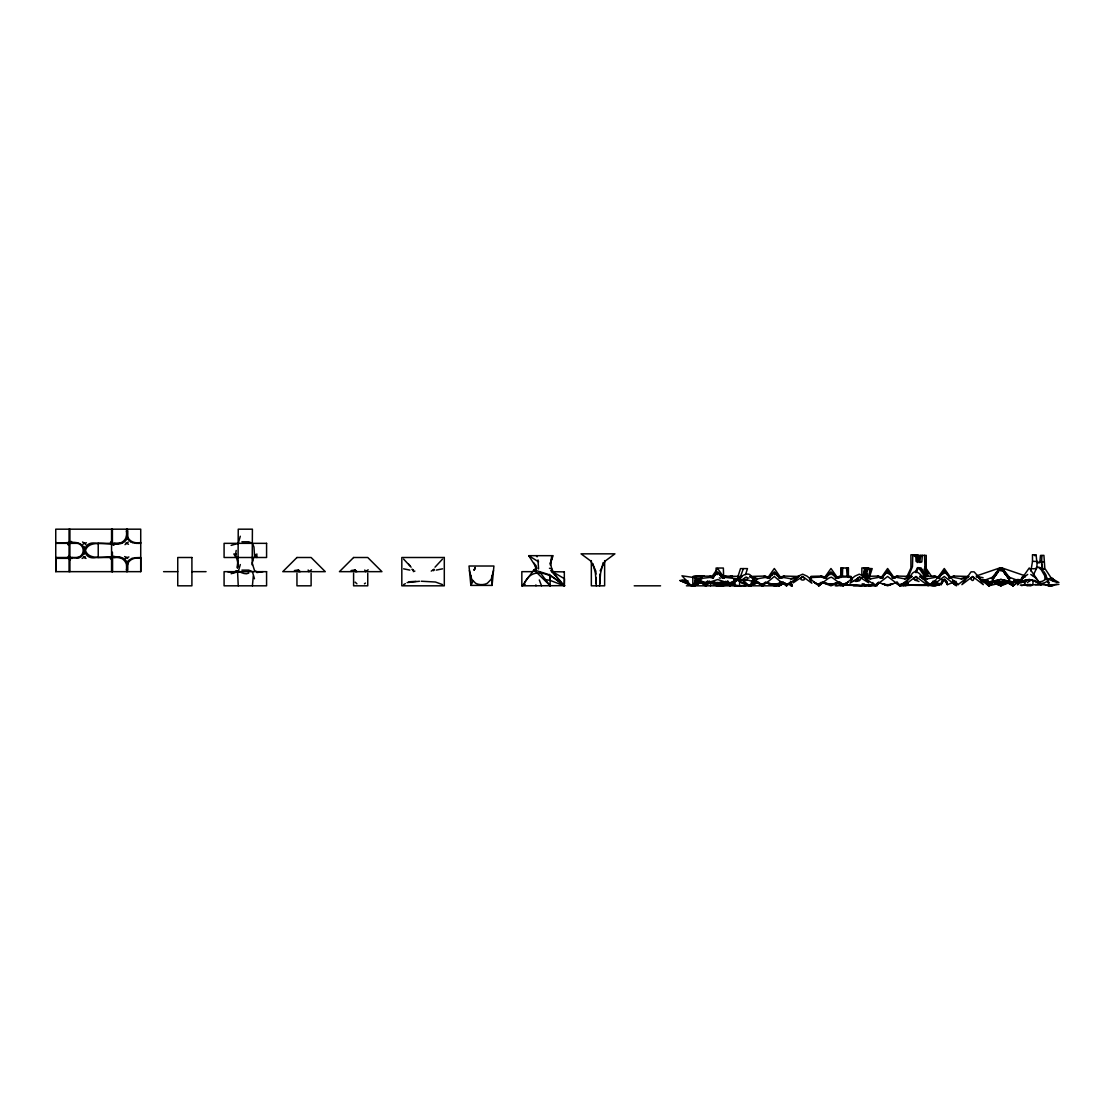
<?xml version="1.0" encoding="UTF-8"?>
<svg xmlns="http://www.w3.org/2000/svg" width="1115" height="1115" viewBox="0 0 1115 1115"><rect width="100%" height="100%" fill="white"/><g stroke="black" fill="none" stroke-linecap="round" stroke-linejoin="round"><path stroke-width="1.5" d="M133.925 557.779L140.727 557.5L140.727 571.661L55.75 571.661L55.75 557.5L68.14 557.5M112.406 557.5L112.406 571.661L112.406 557.5L114.343 556.413M127.417 571.661C132.155 542.489 91.346 568.274 85.479 550.42C91.416 532.538 132.197 558.322 127.417 529.179M922.328 555.368L921.854 561.862L919.736 562.49M1032.49 561.472L1030.873 571.005M1040.476 555.465L1039.96 560.929A6.509 6.188 -86.5 0 1 1039.556 561.849L1040.852 561.904M1041.912 555.981L1041.675 560.58A6.314 3.275 -89.7 0 1 1041.368 561.835M127.417 569.904C125.368 561.333 133.061 556.58 140.727 558.35M1025.256 580.357L1024.518 583.27L1026.107 585.152M238.025 564.58L238.248 529.179L252.408 529.179L252.199 564.357M599.675 585.821L600.023 574.141M599.731 583.953L600.567 573.263L603.145 562.601M237.37 568.12L237.816 561.04L237.481 567.563C239.349 561.653 234.401 556.483 236.199 550.448M237.593 572.33L238.248 585.821M253.077 561.04L253.3 557.5M1001.159 581.835L1000.922 585.291L996.336 583.535M1001.939 570.852L1002.148 567.967L1025.382 575.925L1013.145 585.821L1005.2 581.542M941.436 582.086L941.213 584.65L932.544 581.333M492.091 585.403L493.917 566.016L469.025 566.016L470.851 585.403L492.091 585.403L492.091 575.702M538.559 568.957L538.001 559.925M754.66 579.089C751.078 578.406 749.851 589.947 751.677 583.549M493.499 570.559L491.213 579.27L487.311 583.284A9.45 6.369 0 0 1 475.631 583.284L471.729 579.27L469.443 570.559M842.396 576.162L842.689 568.037M868.585 576.33L870.453 568.594L869.602 571.214M240.296 536.231L238.248 543.339L231.139 545.388M240.296 564.552L238.248 571.661L231.139 573.709M939.708 583.452L937.952 584.678L937.534 582.49M1036.88 566.852L1037.117 562.462M550.183 564.873L551.646 556.58M536.454 569.18L536.663 568.037L528.733 555.674L553.124 555.674L550.197 563.396M942.189 579.619L941.213 584.65L943.039 580.162M696.387 578.685L694.966 585.821L700.387 581.696L698.882 580.274L699.913 581.918M710.018 581.723L705.433 582.755L701.14 581.723L694.283 585.821L695.523 580.274L694.84 578.922M698.938 579.382L699.899 581.138L702.38 582.309L708.499 582.309L717.67 585.821L718.367 582.671M253.3 576.093L252.408 585.821M840.125 582.49L840.125 584.413L842.41 584.678M866.815 576.218L867.47 573.765M551.953 558.768C548.273 567.437 555.145 575.368 560.594 581.375M1033.048 575.675L1036.434 568.622A8.795 4.864 -88.5 0 0 1036.811 566.824M723.287 585.821L723.677 584.539M698.575 580.204L694.283 585.821L695.523 580.274M1001.8 583.006L1000.922 585.821L994.803 583.48M1030.288 584.845L1044.211 584.692M737.614 577.556L740.499 568.594L747.482 568.594L745.559 574.573M862.327 577.556L865.212 568.594L872.195 568.594L869.31 577.556M866.745 568.594L863.916 576.33M474.558 569.319L475.171 567.451M865.602 576.343L868.278 568.594M865.031 576.176L865.881 573.765M1025.814 580.399L1025.535 581.25L1026.33 580.985M740.137 577.556L743.384 568.594M693.391 585.821L697.056 575.8L699.286 576.859M722.645 583.312L721.726 585.821L722.185 585.11M724.931 577.054L725.391 575.8L726.562 577.054M1030.232 585.013L1023.472 585.04M941.59 583.716L944.266 579.619L946.942 583.716M779.789 582.225L778.368 585.821L778.827 585.11M474.823 568.441L473.959 570.322L475.241 567.981M906.537 577.472L910.913 568.037L910.913 554.796L918.175 554.796L918.175 561.347L920.823 561.723M915.986 572.748L918.175 568.037L920.823 568.413M941.98 582.783L944.266 579.507L946.565 582.783M723.189 584.804L722.687 585.821L727.328 582.964M600.135 570.81L605.083 561.124L614.923 553.834L581.054 553.834L590.894 561.124L595.131 569.431M751.454 584.804L750.939 585.821L755.245 580.539L751.538 584.427M779.775 584.804L779.26 585.821L784.932 582.699M473.178 580.929L470.851 585.403L470.851 575.702M68.168 544.887L69.311 542.74L71.472 541.597M110.664 559.047L112.838 555.186M69.91 543.339L70.998 541.402M908.6 576.162L912.474 566.629L912.795 554.796M872.892 582.49L873.31 584.678L876.92 584.65M934.147 583.716L936.154 579.619L931.471 583.716M936.196 582.42L933.576 584.65L935.095 582.155M992.894 578.796L996.949 572.302M915.457 571.061L918.523 567.688M809.755 578.49C811.734 576.567 812.863 577.375 809.936 578.183M1000.922 582.922L988.684 585.821L990.524 582.406M999.848 570.127L999.695 567.967L991.444 578.615L994.19 576.636L999.695 567.967L976.461 575.925L988.684 585.821L992.712 583.41M998.315 570.127L992.503 579.605L999.388 570.127M882.927 576.845L886.104 573.012M1022.079 578.141L1017.493 584.887L1023.375 577.486L1027.723 574.448M1023.375 576.302L1029.243 567.967L1040.992 584.887L1035.124 577.486L1030.776 574.448M713.391 577.013L710.854 576.079L693.209 576.455L705.433 585.821L708.262 581.821M711.077 577.821L717.67 568.497L724.248 577.821M769.225 577.194L764.235 576.079L749.865 576.455L762.089 585.821L763.97 583.159M767.733 577.821L774.312 568.497L780.904 577.821M825.88 577.194L820.877 576.079L811.051 576.343L809.574 578.796L811.859 583.215L802.647 576.455L793.183 582.838L798.201 576.176L802.647 574.183L807.079 576.176L818.745 585.821L820.626 583.159M824.375 577.821L830.968 568.497L837.546 577.821M882.536 577.194L877.533 576.079L863.163 576.455L875.387 585.821L877.268 583.159M881.505 577.166L887.624 568.497L893.728 577.166M934.858 581.821L932.042 585.821L944.266 576.455L956.503 585.821L953.673 581.821M938.161 577.166L944.266 568.497L950.384 577.166M976.461 575.925L988.684 585.291L990.566 582.629M995.681 575.396L998.301 571.674M999.04 570.629L1000.922 567.967L1006.162 575.396M991.235 583.939L988.684 585.821L990.566 583.159M993.2 578.796L995.165 576.093M522.196 585.821L533.946 569.849L536.663 568.037M435.017 567.173L442.46 559.145M881.923 577.417L887.624 570.727L893.31 577.417M434.07 570.336L433.387 570.699M883.401 575.688L887.624 571.535L891.833 575.688M942.746 580.901L944.266 579.033L945.799 580.901M525.123 581.835C533.04 566.295 551.047 574.127 560.747 583.117M781.629 582.518L779.134 585.821L782.744 582.225M723.273 584.427L725.029 582.337L722.604 585.821L726.144 582.072M125.005 544.664L128.295 542.015M781.643 582.365L779.859 584.427M992.42 580.985L990.19 583.493L993.995 581.737M937.576 577.96L944.266 570.727L950.956 577.96M939.861 576.525L938.537 578.002L939.778 577.863M881.909 578.03L883.247 576.539M933.576 584.65L935.903 582.086M820.751 582.448L818.745 584.65L813.727 581.988M694.283 585.821L698.994 580.817M730.869 577.054L732.039 575.8L732.499 577.054M1024.392 582.518L1025.424 581.236L1024.114 581.682M756.486 581.793L752.263 584.358M937.269 578.434L944.266 571.535L951.262 578.434M710.868 581.668L705.433 585.821L709.809 581.319M766.158 582.699L762.089 585.821L765.364 582.448M822.675 582.811L818.745 585.821L822.02 582.448M935.931 585.821L919.108 584.762L899.875 585.821L887.624 576.455L875.387 585.821L878.662 582.448M939.178 577.194L934.189 576.079L919.805 576.455L930.509 584.65L933.38 581.765M712.499 576.929L717.67 571.8L722.841 576.929M769.141 576.929L774.312 571.8L779.483 576.929M825.797 576.929L830.968 571.8L836.139 576.929M930.133 584.358L933.785 581.445M727.008 582.49L723.928 584.358M932.419 582.783L934.147 581.138M1045.675 579.215L1046.414 578.615M768.89 577.891L770.2 576.678M825.546 577.891L826.842 576.678M707.788 581.291L705.433 583.48L699.328 581.138L697.795 578.796L710.715 577.347M715.774 574.1L712.973 576.692L714.269 576.497L712.471 578.128L713.447 577.932M772.43 574.1L768.904 578.197L769.838 577.988M829.072 574.1L825.56 578.197M942.76 573.012L938.788 577.988L936.488 578.058M433.024 570.336L434.125 569.235L431.254 571.103M730.924 576.789L732.039 575.8L729.795 576.887M1045.34 579.521L1042.609 581.152A11.485 9.603 24.8 0 1 1038.776 581.751M82.984 544.273L84.071 543.339M82.134 558.434L85.158 556.566M125.479 558.434L126.566 557.5L127.654 558.434M1003.653 581.152L1000.922 583.493L998.19 581.152M705.433 585.821L710.13 581.877M762.089 585.821L765.615 582.866M818.745 585.821L822.257 582.866M875.387 585.821L878.913 582.866M810.312 577.57L821.072 577.096L825.769 578.211M1019.486 579.772L1012.643 582.434L1000.922 579.41L987.792 582.128L982.691 579.591L987.472 580.302L982.691 579.591L985.033 581.486L989.284 582.462L1000.922 579.452L1014.037 582.128L1019.152 579.591L1014.371 580.302C1024.434 577.096 1013.702 584.985 1009.688 581.891M227.627 571.661L233.829 572.553L236.046 570.782C238.136 570.225 244.506 575.633 248.756 573.096M850.104 577.57L851.623 577.57M1053.201 584.929L1053.773 584.817M752.374 584.232L755.008 582.811A12.976 4.098 -42.8 0 1 753.615 583.73M780.584 584.358L783.329 582.811M724.457 581.668L729.893 585.821L742.116 576.455L724.471 576.079L721.949 577.013M795.72 578.796L796.486 578.211M782.465 582.699L786.549 585.821L798.772 576.455L784.402 576.079L779.399 577.194M839.26 582.811L843.191 585.821L854.857 576.176L859.289 574.183L863.735 576.176L868.752 582.838L859.679 577.18L850.048 583.229L852.362 578.741L850.884 576.343L841.058 576.079L836.055 577.194M988.684 585.291L994.12 581.138M988.684 585.821L994.12 581.668M1006.441 581.793L1013.145 585.821L1025.382 575.925M756.667 580.26L749.503 585.821M726.785 582.783L726.339 583.117A12.962 9.268 9 0 1 724.75 583.981L724.053 584.232M756.737 581.723C762.521 588.093 769.866 579.995 774.312 576.455C778.772 579.995 786.103 588.093 791.887 581.723M878.062 583.772L875.387 585.054L872.711 583.772M902.523 583.772L899.847 585.054L897.171 583.772M364.438 583.8L365.441 583.075M814.368 582.448C820.779 588.176 825.532 578.267 831.344 577.18C836.529 579.8 842.243 588.023 848.208 581.988M930.509 584.65L934.44 581.779M821.211 582.866L818.745 584.65L823.135 582.462M311.489 569.807L308.785 571.661L308.144 570.002M368.145 569.807L365.441 571.661L364.8 570.002M1030.804 580.357L1027.305 582.476M942.036 574.518L944.266 573.012M727.119 582.685L724.597 584.107M768.779 578.211L769.838 577.5M783.775 582.685L783.301 583.006A11.387 4.571 -46.6 0 1 781.949 583.661M826.494 577.5L825.435 578.211L826.494 577.988M791.134 582.309L786.549 584.358L783.483 583.34M877.686 584.065L875.387 585.096L873.101 584.065M902.133 584.065L899.847 585.096L897.547 584.065M1050.915 578.072L1046.929 579.842M727.245 582.657L725.684 583.577M838.801 582.462L843.191 584.358L847.595 582.462M715.077 574.629L717.67 572.929L720.248 574.629M771.733 574.629L774.312 572.929L776.904 574.629M828.375 574.629L830.968 572.929L833.546 574.629M874.731 584.413L873.812 584.762M524.9 584.051L522.015 585.821L524.831 584.413M1036.532 581.96L1029.243 579.452L1020.504 582.88C1026.121 577.821 1034.163 579.103 1039.501 583.87M110.078 557.932L111.807 556.901M688.164 581.013L681.948 580.107L691.384 585.821L681.948 575.8L692.833 577.389L694.84 576.176L703.718 575.8L700.987 577.291M403.588 584.608L405.358 583.675M839.302 585.082L836.738 585.528L835.386 583.452M903.944 585.082L901.38 585.528L900.181 584.344M1024.323 580.344L1023.096 580.943M67.973 544.427L71.848 542.252M1021.953 581.988L1023.417 581.194M709.391 581.319L705.433 583.48L717.67 579.535L729.893 583.48L736.012 581.138L737.531 578.796L724.625 577.347M714.687 575.619L715.579 575.145M771.343 575.619L772.235 575.145M827.985 575.619L828.891 575.145M780.082 578.309L784.402 576.079L780.277 577.472M836.724 578.309L841.058 576.079L836.919 577.472M893.38 578.309L897.7 576.079L912.07 576.455L899.847 585.821L896.321 582.866M950.036 578.309L954.356 576.079L968.726 576.455L958.022 584.65L954.092 581.779M732.039 575.8L728.248 577.138M294.402 570.559L298.416 569.974L300.269 571.661M351.058 570.559L355.058 569.974L356.911 571.661M838.564 578.211L840.863 577.096L850.87 576.957M765.141 583.34L762.089 584.358L757.503 582.309M701.182 577.013L703.718 575.8L692.833 577.389L692.833 585.821M821.741 583.368L818.745 584.358L815.734 583.368M1017.897 581.027L1012.448 582.769L1009.563 582.183M886.787 572.218L888.446 572.218M943.443 572.218L945.102 572.218M781.908 578.211L783.483 577.472L790.591 578.699L798.772 576.455L791.134 579.382M693.6 585.821L702.506 581.835M721.935 585.821L727.872 583.159M784.054 583.368L778.577 585.821L782.911 583.912M754.953 583.702L757.615 582.546M755.998 583.27L756.89 582.88M753.935 584.149L755.008 583.702M753.991 584.149L750.785 585.459M855.944 581.528L858.898 580.288M702.297 581.835L692.736 585.821L679.997 580.511L686.422 580.511M870.202 585.082L865.393 585.082M934.83 585.082L930.035 585.082M752.918 584.107L753.196 583.995A13.045 9.241 8.3 0 0 754.618 583.089M781.239 584.107L781.894 583.814A12.976 4.084 -42.8 0 0 783.427 582.852M716.959 582.671L717.67 585.821L726.841 582.309C729.489 585.124 741.266 578.504 733.503 580.051M739.064 577.626L742.116 576.455M759.036 583.48L762.089 584.65L765.141 583.48M789.601 583.48L786.549 584.65L783.483 583.48M840.139 582.309L830.968 585.821L821.797 582.309M846.257 583.48L843.191 584.65L840.139 583.48M896.878 582.281L887.624 585.821L878.355 582.281M904.669 579.298L912.07 576.455L903.903 578.699L896.878 577.431M901.38 584.65L898.314 584.65M955.987 581.333L947.332 584.65L945.492 580.162M961.325 579.298L968.726 576.455L960.545 578.699L953.52 577.431M1008.559 582.365L1000.922 585.291L1000.671 581.835M1010.092 582.309L1000.922 585.821L995.472 583.507M1022.316 577.626L1025.382 576.455L1022.134 576.985M984.796 580.176L994.19 576.636M892.962 583.772L887.624 585.054L882.272 583.772M1047.765 585.319L1057.131 584.385M1022.162 577.64L1025.382 576.455M736.764 580.079L739.593 579.047L739.593 585.821L750.437 584.845L744.123 585.821M750.841 585.459L749.628 585.821L758.562 582.072M802.284 577.04C796.737 580.539 808.054 581.542 803.357 577.166M753.196 582.309L756.444 582.309L760.862 584.483M712.248 577.793L713.265 577.458M948.851 577.946L954.356 576.079L949.353 577.194M892.209 584.065L887.624 585.096L883.038 584.065M413.317 571.619L414.878 571.103M82.524 542.015L84.67 543.339L86.399 542.782M127.166 557.5L128.894 556.956M780.695 584.232L781.434 584.023A13.045 9.241 8.3 0 0 782.939 583.089M780.43 583.298L783.483 582.295L774.312 585.821L765.141 582.309L772.793 584.218L780.43 583.298L774.312 584.358L768.207 583.34M1021.549 581.486L1020.35 581.835M132.434 558.058L128.114 560.817L126.566 569.89C128.253 562.058 122.009 555.814 114.176 557.5M1029.953 580.385L1028.532 580.385M442.53 568.831L436.244 570.113M1013.744 580.483L1016.559 579.772M256.84 572.553L263.042 571.661M748.151 577.974L748.932 578.086M892.697 577.194L897.7 576.079L892.195 577.946L893.324 578.03L891.986 576.539M868.697 585.096L870.048 584.79M933.339 585.096L934.691 584.79M733.712 579.967L736.778 579.967L729.893 582.894L725.308 581.723M1009.437 581.598L1000.922 582.769L992.406 581.598L1000.922 582.462L1009.535 581.486M727.928 581.431L717.67 582.894L707.398 581.431M992.266 582.183L989.395 582.769L983.946 581.027M1009.633 581.361L1000.922 582.434L992.211 581.361M728.36 581.431L717.67 583.48L706.966 581.431M780.43 583.48L774.312 584.65L768.207 583.48M837.086 583.48L830.968 584.65L822.173 582.462L830.968 584.288L839.72 582.448L830.968 584.358L824.947 583.368M890.676 584.65L884.557 584.65M1000.922 583.215L1010.092 581.459M76.837 558.058C82.162 558.071 85.883 552.413 83.876 547.521C78.468 538.043 63.778 544.942 55.75 542.489M878.355 577.431L871.345 578.699L863.163 576.455L870.564 579.298M935.011 577.431L927.987 578.699L919.805 576.455L920.572 577.04M992.155 581.891L986.148 581.891L982.357 579.772M726.548 581.723L717.67 582.755L708.778 581.723M874.216 584.845L868.836 585.821L875.15 584.845C863.149 585.64 851.386 585.556 839.456 584.845L841.17 585.821M407.128 582.574L419.519 581.263M1053.982 584.776L1058.916 584.385M933.478 585.821L939.792 584.845C927.791 585.723 916.014 585.5 904.098 584.845L905.812 585.821M724.416 577.918L722.868 578.128L719.551 574.1M1022.148 585.612L1021.521 585.612M719.245 577.946L720.611 578.086M721.28 585.821L729.754 584.762L737.14 585.821M1045.368 584.831L1047.57 584.915M1051.055 585.542L1049.926 585.668A5.951 3.721 17.3 0 1 1046.414 585.124M864.306 585.821L872.474 584.845M1006.831 581.793L995.012 581.793M862.216 585.082L863.317 584.971M926.858 585.082L927.959 584.971M1031.542 585.528L1030.901 585.598A8.906 1.965 45.8 0 1 1030.413 585.25M1029.563 585.473L1028.016 585.668M1030.804 585.612L1029.647 585.696M241.899 541.792L248.756 541.792L252.408 543.339L253.969 546.991L254.624 557.5M241.899 570.113L248.756 570.113L252.408 571.661L254.457 578.769M1048.964 584.901L1048.03 579.145L1045.563 578.128M1036.379 568.622L1033.703 568.734M408.898 581.779L415.979 581.375M1020.253 585.04L1025.716 585.013A7.526 4.125 -46.6 0 0 1026.539 585.486L1026.957 585.598A6.899 3.693 -43.6 0 0 1027.277 585.612M1035.25 584.539L1041.34 584.497M1033.034 568.72L1032.323 568.748M879.833 578.058L882.16 578.002M114.176 543.339C122.009 545.026 128.253 538.782 126.566 530.949L127.528 538.824L131.068 542.364M71.681 557.5C86.998 560.803 86.998 540.022 71.681 543.339M421.289 581.236L435.463 582.016L442.53 584.608M140.727 542.489C133.061 544.259 125.368 539.493 127.417 530.935M55.75 543.339L77.785 543.339M121.842 543.339L96.461 543.339C81.158 540.022 81.158 560.803 96.461 557.5L120.267 557.5M136.002 543.339L140.727 543.339M236.046 553.96L233.829 553.96L236.046 557.5M1032.56 554.796L1035.696 554.796M1041.034 555.368L1043.919 555.368L1044.825 568.371L1052.755 580.357M68.823 555.563L69.91 557.5L79.36 557.5M55.75 558.35L69.91 558.35M868.836 567.911L861.853 567.911L861.853 575.87M163.571 571.661L177.745 571.661M191.905 571.661L206.066 571.661M564.636 585.654L521.834 585.821L521.834 571.661L532.859 571.661M551.744 571.661L564.329 571.897M737.14 579.047L739.928 579.047M853.393 580.65L859.372 580.65M634.212 585.821L660.554 585.821M686.408 585.821L779.608 585.821M791.12 585.821L792.361 585.821L790.41 581.208M835.233 585.821L854.466 584.762L861.853 585.821M853.393 585.821L877.031 585.821M1033.131 561.375L1037.048 561.43A7.484 7.443 -71.9 0 1 1036.671 560.497L1036.128 554.908M1043.417 561.932L1041.452 561.862M1044.309 569.18L1041.647 568.552M926.788 583.884L928.962 583.912M862.146 583.884L864.32 583.912M138.957 543.339L132.434 542.782M895.401 578.058L893.087 578.002L889.129 573.012M949.743 577.988L952.057 578.058M692.833 577.389L695.662 577.472M1048.964 585.696L1048.058 585.626L1049.689 585.04A4.349 4.139 90 0 0 1051.487 585.57A6.857 2.495 32.1 0 0 1051.598 585.598L1052.532 585.598A4.349 4.139 -90 0 0 1054.344 585.068L1053.341 584.915M1028.155 585.514L1026.399 585.25M1044.142 584.567L1047.473 584.817M747.984 585.459L749.308 585.821L741.698 581.988M908.627 584.971L910.648 585.082M843.985 584.971L846.02 585.082M1027.249 584.385L1031.779 584.901M749.336 585.821L741.851 579.243M409.874 570.113L403.588 568.831M1040.811 569.026L1045.326 576.845M739.593 585.821C731.231 584.135 723.091 586.156 714.743 584.845L716.457 585.821M1024.462 584.399L1025.284 584.539M916.906 568.218L919.262 568.594L924.683 576.441M545.068 579.549L550.113 580.399L564.315 585.821L564.483 578.741L550.685 570.657M769.113 578.211L765.155 577.472L758.033 578.699L749.865 576.455L757.503 579.382M979.514 577.626L976.461 576.455L983.082 577.695M949.339 577.863L950.078 578.016L948.67 576.525M832.863 574.1L836.208 578.267M776.207 574.1L779.552 578.267M892.683 577.877L893.394 578.03M701.823 580.051L698.743 579.675L701.14 581.723M1005.005 582.267L1007.737 582.922L1006.246 581.096M985.284 579.772L988.099 580.483M528.858 555.702L530.071 556.009M353.121 570.936L355.922 571.661L355.058 569.974M296.478 570.936L299.266 571.661L298.416 569.974M549.444 568.274L551.702 568.887M1057.131 582.518L1048.03 579.145M917.924 567.535L920.697 568.943L925.52 576.33M916.948 562.197L917.91 562.49M1050.4 578.169L1051.208 578.49M534.155 571.479L533.946 569.849L548.441 574.462M938.314 577.472L934.189 576.079L938.509 578.309M883.038 577.946L877.533 576.079L881.854 578.309M825.002 577.472L820.877 576.079L825.198 578.309M768.36 577.472L764.235 576.079L768.556 578.309M723.077 577.793L722.06 577.458L722.381 578.169M1058.916 582.518L1051.793 578.476M976.461 576.455L979.667 577.64M741.224 579.647L744.499 580.845M1007.653 576.636L1017.047 580.176M1008.559 581.459L1013.145 583.215M982.58 580.873L988.684 583.215M919.805 576.455L927.22 579.298M693.209 576.455L696.262 577.626M256.84 571.661L254.624 570.782L252.631 564.58M747.482 585.25L744.848 584.149M836.389 577.891L835.442 577.5L836.501 578.211M779.733 577.891L778.8 577.5L779.845 578.211M916.028 580.288L918.983 581.528M744.904 584.149L740.541 582.253M742.005 582.88L742.897 583.27M1035.236 580.817L1034.386 580.385M773.935 584.511L776.904 585.821M717.238 584.497L720.262 585.821M679.997 580.511L691.927 585.821M1007.835 581.737L1011.653 583.493L1009.423 580.985M700.387 581.696L697.056 580.107L706.506 585.821M126.566 543.339L128.504 544.273M124.629 556.566L126.566 557.5M84.071 557.5L86.008 558.434M550.057 585.71L539.813 572.148M111.807 543.939L113.953 545.082M126.134 542.782L127.166 543.339M83.639 556.956L84.67 557.5M833.044 575.145L833.936 575.619M776.402 575.145L777.294 575.619M719.746 575.145L721.781 576.65M1035.082 581.194L1038.009 582.88M110.469 542.252L112.406 543.339L112.406 529.179M69.91 557.5L71.848 558.587M787.984 583.772L791.483 585.821L789.127 583.354M1039.11 568.079L1040.407 568.901A9.965 9.951 63 0 1 1040.114 568.106M1005.005 581.319L1007.737 582.922M67.583 557.068L70.343 559.828M775.19 585.11L776.361 585.821L775.19 584.567M731.287 583.689L734.827 585.821L732.471 583.312M718.534 585.11L719.719 585.821L718.534 584.567M528.733 555.674L538.587 561.849M921.004 567.897L927.22 576.343M413.526 570.113L411.993 569.235L413.094 570.336M761.489 584.887L762.799 585.821L761.963 584.734M887.624 573.012L889.854 574.518M356.911 583.8L355.141 582.128M1006.775 581.124L1013.145 585.821L1011.263 583.159M551.354 575.967L564.315 585.821L564.329 571.661M1045.954 579.201L1045.215 578.546M1007.709 581.138L1013.145 585.291L1011.319 582.406M1007.709 581.668L1013.145 585.821M952.586 582.824L954.97 584.65L952.67 580.901M922.077 578.197L922.816 578.755M924.823 580.302L926.495 581.584M1042.149 568.929L1043.152 570.406M811.065 576.957L811.832 577.57M839.665 582.866L843.191 585.821L841.309 583.159M783.023 582.866L786.549 585.821L784.667 583.159M725.196 581.877L729.893 585.821L727.078 581.821M952.349 582.42L954.97 584.65L952.642 582.086M957.074 583.716L952.391 579.619L954.398 583.716M945.785 573.012L948.976 576.831M727.538 581.291L729.893 583.48L727.97 581.682M751.621 577.319C748.862 567.688 732.151 582.713 740.36 580.985C743.593 575.661 757.294 585.919 752.681 578.56M954.398 581.138L956.113 582.783M403.588 559.075L411.101 567.173M533.946 569.849L550.308 585.821M954.747 581.445L958.022 584.65L955.165 581.765M1009.298 581.152L1011.653 583.493M896.572 582.448L899.847 585.821L897.227 582.114M839.916 582.448L843.191 585.821M783.274 582.448L786.549 585.821M725.517 581.319L729.893 585.821M710.283 575.8L711.454 577.054M1053.159 580.915L1053.828 581.431L1053.201 580.33M551.911 571.856L564.65 585.821M84.67 543.339L85.813 544.65M410.027 565.737L408.703 564.176M1010.399 578.615L1002.148 567.967L1006.734 575.187M790.939 583.772L792.361 585.821M1006.678 576.093L1008.643 578.796M1003.974 572.302L1005.772 574.824M1002.455 570.127L1009.34 579.605L1003.528 570.127M1011.263 582.629L1013.145 585.291M977.771 575.953L974.12 571.842L971.067 571.842L961.897 584.65L972.601 576.455L983.291 584.65L978.454 576.971M931.666 576.441L926.244 568.594L926.244 555.368L919.262 555.368L919.262 561.918M851.999 578.183C849.031 577.458 850.243 576.483 852.181 578.49M928.335 576.218L924.07 569.096M536.357 555.674L537.109 556.831M734.339 583.689L735.705 585.821L734.339 582.072M1043.919 571.591L1046.023 575.005M913.756 578.239L914.704 579.73M928.279 573.849L924.962 567.159L924.53 555.368M1004.894 572.302L1008.95 578.796M254.624 553.96L256.84 557.5L256.84 553.96M541.514 585.821L539.312 579.939M952.865 581.138L953.827 582.783M111.319 541.402L113.493 545.277M720.722 584.553L721.154 585.821M917.547 561.43L916.655 554.796M924.962 567.159L925.631 569.18M1000.043 583.006L1000.922 585.821L1000.922 582.365M534.35 563.214L536.329 569.849M763.176 584.887L762.911 585.821L763.176 584.176M592.943 563.716L595.41 573.263L596.246 583.953M946.677 581.291L947.332 584.65L947.109 582.086M1032.713 580.357L1032.838 581.277M847.163 576.19L846.55 568.037M535.883 584.887L535.994 585.821M1041.926 567.047L1041.591 563.326M919.861 561.179L920.809 555.368M916.084 561.389L915.75 554.796M1041.689 564.288L1041.772 565.417L1041.703 564.538M549.639 574.378L550.113 580.399M1048.407 581.668L1048.504 583.284M1048.49 583.131L1048.421 581.932M1048.435 582.072L1048.476 582.978M848.069 568.037L848.376 577.472L848.431 567.911L840.794 568.037L841.114 577.472L841.17 567.911M723.663 577.472L723.356 568.037L716.081 568.037L716.248 572.748M595.842 570.81L595.94 574.141M596.051 577.486L596.302 585.821M550.057 575.117L550.169 585.821M1034.901 555.827L1034.901 554.796M1032.49 554.796L1032.49 561.375M1000.922 567.967L1000.922 571.005M944.266 571.535L944.266 572.594M915.359 554.796L915.359 556.441M914.37 554.796L914.37 556.441M887.624 571.535L887.624 572.594M864.306 567.911L864.306 574.281M830.968 572.929L830.968 574.629M774.312 572.929L774.312 574.629M717.67 572.929L717.67 574.629M717.67 582.365L717.67 585.821M710.52 582.657L710.52 585.821M604.637 560.622L604.637 585.821L591.34 585.821L591.34 560.622M535.994 565.375L535.994 568.511M367.755 573.235L367.755 585.821L353.594 585.821L353.594 573.235M311.113 573.235L311.113 585.821L296.952 585.821L296.952 573.235M252.408 562.225L252.408 565.375M233.829 571.661L233.829 572.553M140.727 571.661L140.727 529.179L55.75 529.179L55.75 571.661M126.566 529.179L126.566 537.04M126.566 565.375L126.566 571.661M112.406 552.19L112.406 553.96M111.556 529.179L111.556 541.569M111.556 543.339L111.556 555.73M111.556 559.27L111.556 571.661M98.232 543.339L98.232 557.5M84.071 546.489L84.071 554.35M69.91 529.179L69.91 571.661M69.06 529.179L69.06 571.661M1038.107 562.559A3.568 3.317 -57.5 0 0 1039.682 562.044A8.139 2.62 89 0 0 1039.696 562.629M1040.574 561.291A2.732 0.85 51.2 0 1 1041.396 561.96M1042.204 568.845A2.941 1.004 -68.7 0 1 1041.703 569.5M1041.215 561.57A4.098 3.233 -72.1 0 1 1036.866 561.667A7.122 1.338 89.7 0 1 1036.936 562.545M1041.842 561.291A7.08 3.094 -89.2 0 1 1042.107 562.894M1042.623 568.19A8.809 2.272 87.6 0 1 1042.413 566.559M1044.839 576.929A11.443 8.809 21.5 0 1 1045.535 579.075M1037.048 561.291A3.819 0.822 -48.4 0 1 1036.95 561.514M1036.295 568.469A3.666 0.906 60.2 0 1 1036.379 568.845M1036.086 568.065A4.655 3.889 84.6 0 1 1040.936 568.316M1045.717 575.549A8.878 2.119 61.8 0 1 1047.445 578.908M1030.33 584.399A6.662 2.788 -34.9 0 1 1027.988 585.194M1031.919 584.678A6.815 3.777 -18.6 0 1 1029.675 585.208M1032.88 581.25A3.54 2.258 -89.9 0 1 1032.183 585.291M1039.849 582.225A11.526 9.603 -24.5 0 1 1036.978 581.821M1047.919 580.804A9.436 7.833 -24.2 0 1 1039.417 583.27M1041.076 584.218A15.889 3.526 3.7 0 1 1044.044 584.316M1048.058 584.706A11.861 0.976 4.2 0 1 1049.229 584.817M1051.361 585.64A5.185 1.784 29.8 0 1 1048.769 585.11M1053.201 585.18A7.136 3.93 15.3 0 1 1050.205 586.225M1052.797 578.81A10.843 10.105 68.4 0 1 1053.689 579.828M1052.379 578.114A9.408 4.767 -3.3 0 1 1053.09 578.88M744.095 578.518C747.203 584.943 749.238 573.249 744.095 578.518M857.393 578.518C860.501 584.943 862.55 573.249 857.393 578.518M914.035 578.518C917.157 584.943 919.192 573.249 914.035 578.518M970.691 578.518C973.813 584.943 975.848 573.249 970.691 578.518M904.377 582.922L905.436 584.678L908.251 583.452L907.053 582.225L904.377 582.922M723.482 584.399L722.687 585.821L723.482 584.399M751.747 584.399L750.939 585.821L751.747 584.399M910.593 576.079L903.721 585.821L915.945 576.455L928.168 585.821C925.325 581.027 916.391 564.009 910.593 576.079M296.952 557.5L282.778 571.661L325.273 571.661L311.113 557.5L296.952 557.5M353.594 557.5L339.434 571.661L381.929 571.661L367.755 557.5L353.594 557.5M266.583 543.339L224.087 543.339L224.087 557.5L266.583 557.5L266.583 543.339M191.905 557.5L177.745 557.5L177.745 585.821L191.905 585.821L191.905 557.5M444.3 557.5L401.818 557.5L401.818 585.821L444.3 585.821L444.3 557.5M266.583 571.661L224.087 571.661L224.087 585.821L266.583 585.821L266.583 571.661"/></g></svg>
